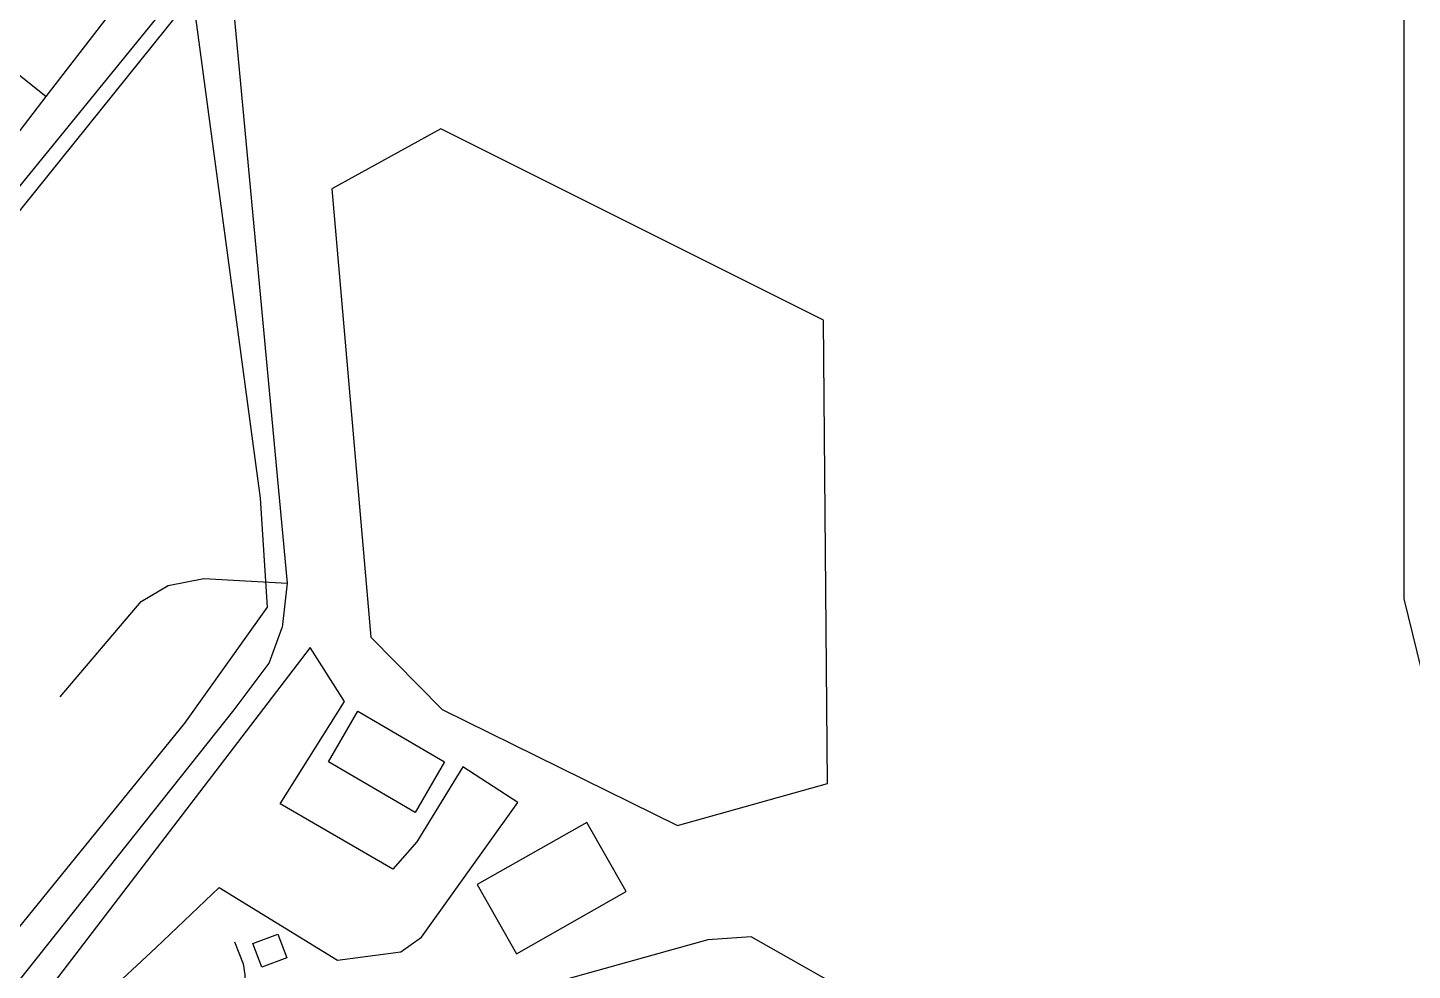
# Model space of a CAD drawing. Header units: metres. Extents: x 11276530 to 11306586, y 355867 to 367650.
# Drawn here: x 11290940.5 to 11291300.4, y 361626.9 to 361871.8 of the extents above; entities that cross this region are included whole.
import ezdxf

# ---------------------------------------------------------------- set-up
doc = ezdxf.new("R2010")
doc.units = ezdxf.units.M
for name, color, linetype in [('BUILDING', 8, 'Continuous'), ('HIGHWAY_PATH', 3, 'Continuous'), ('HIGHWAY_RESIDENTIAL', 7, 'Continuous'), ('HIGHWAY_SERVICE', 8, 'Continuous'), ('LANDUSE', 2, 'Continuous'), ('OSM_OTHER', 7, 'Continuous')]:
    doc.layers.add(name, color=color, linetype=linetype)

msp = doc.modelspace()

# ---------------------------------------------------------------- linework, layer by layer
at = {"layer": 'BUILDING'}
for points in [[(11291018.65, 361681.05), (11291026.31, 361694.21), (11291048.85, 361681.06), (11291041.2, 361667.92), (11291018.65, 361681.05)], [(11290999.05, 361633.81), (11291005.5, 361636.24), (11291007.81, 361630.12), (11291001.37, 361627.69), (11290999.05, 361633.81)]]:
    msp.add_lwpolyline(points, close=True, dxfattribs=at)
at = {"layer": 'HIGHWAY_PATH'}
msp.add_lwpolyline([(11290994.21, 361634.26), (11290996.51, 361628.61), (11290996.97, 361625.67), (11290996.81, 361622.65), (11290995.21, 361618.58), (11290993.05, 361613.46), (11290992.78, 361610.3), (11290994.17, 361603.2)], dxfattribs=at)
at = {"layer": 'HIGHWAY_RESIDENTIAL'}
msp.add_lwpolyline([(11291282.76, 361506.95), (11291275.42, 361535.02), (11291271.78, 361548.95), (11291270.8, 361551.4), (11291269.09, 361553.26), (11291260.72, 361558.86), (11291227.49, 361578.72), (11291196.03, 361597.53), (11291162.31, 361616.41), (11291128.53, 361635.61), (11291117.27, 361634.78), (11291077.46, 361623.68), (11290994.17, 361603.2), (11290992.32, 361602.75)], dxfattribs=at)
at = {"layer": 'HIGHWAY_SERVICE'}
for points in [[(11290945.25, 361853.88), (11290817.49, 361955.85)], [(11290965.69, 361904.15), (11290968.16, 361883.73), (11290945.25, 361853.88), (11290915.28, 361814.91), (11290882.01, 361774.88), (11290859.42, 361746.79), (11290851.6, 361737.06)]]:
    msp.add_lwpolyline(points, dxfattribs=at)
at = {"layer": 'LANDUSE'}
for points in [[(11291391.15, 361500.9), (11291892.14, 362028.1), (11291882.36, 362053.3), (11291889.55, 362068.89), (11291902.74, 362073.7), (11291993.91, 362228.43), (11292095.39, 362336.1), (11291650.77, 362557.03), (11291547.44, 362608.38), (11291391.73, 362271.62), (11291298.17, 361988.52), (11291298.17, 361723.42), (11291344.94, 361532.68), (11291391.15, 361500.9)], [(11290979.56, 361942.7), (11290793.3, 362091.83), (11290638.63, 361892.88), (11290852.24, 361724.84), (11290976.03, 361876.75), (11290979.56, 361942.7)]]:
    msp.add_lwpolyline(points, close=True, dxfattribs=at)
at = {"layer": 'OSM_OTHER'}
for points in [[(11290857.15, 362048.13), (11290876.16, 362032.94), (11290914.04, 362002.68), (11290951.03, 361972.47), (11290976.2, 361951.55), (11290981.47, 361946.05), (11290986.15, 361938.92), (11290989.4, 361925.89), (11291007.96, 361727.51), (11291006.63, 361715.92)], [(11290983.42, 361880.36), (11290832.63, 361692.85), (11290903.69, 361631.65), (11290912.35, 361643.59), (11290932.06, 361630.44), (11290981.33, 361691.07), (11291002.82, 361721.21), (11291001.03, 361749.58), (11290983.42, 361880.36)], [(11291047.9, 361845.51), (11291019.54, 361829.9), (11291029.7, 361713.45), (11291048.21, 361694.64), (11291109.41, 361664.48), (11291148.41, 361675.41), (11291147.31, 361795.81), (11291047.9, 361845.51)], [(11290948.93, 361697.92), (11290969.98, 361722.71), (11290977, 361726.89), (11290986.25, 361728.68), (11291007.96, 361727.51)], [(11290922.23, 361604.1), (11290994.17, 361694.57), (11291003.25, 361706.66), (11291006.63, 361715.92)], [(11291013.87, 361710.77), (11290944, 361619.41), (11290952.36, 361617.61), (11290960.12, 361620), (11290973.86, 361632.84), (11290990.28, 361648.36), (11291021.04, 361629.55), (11291037.46, 361631.65), (11291042.83, 361635.53), (11291067.91, 361670.46), (11291053.59, 361679.71), (11291041.64, 361660.3), (11291035.37, 361653.14), (11291006.11, 361670.16), (11291022.83, 361696.73), (11291013.87, 361710.77)], [(11291085.79, 361665.33), (11291057.32, 361649.14), (11291067.51, 361631.19), (11291096, 361647.38), (11291085.79, 361665.33)]]:
    msp.add_lwpolyline(points, dxfattribs=at)

doc.saveas('drawing.dxf')
